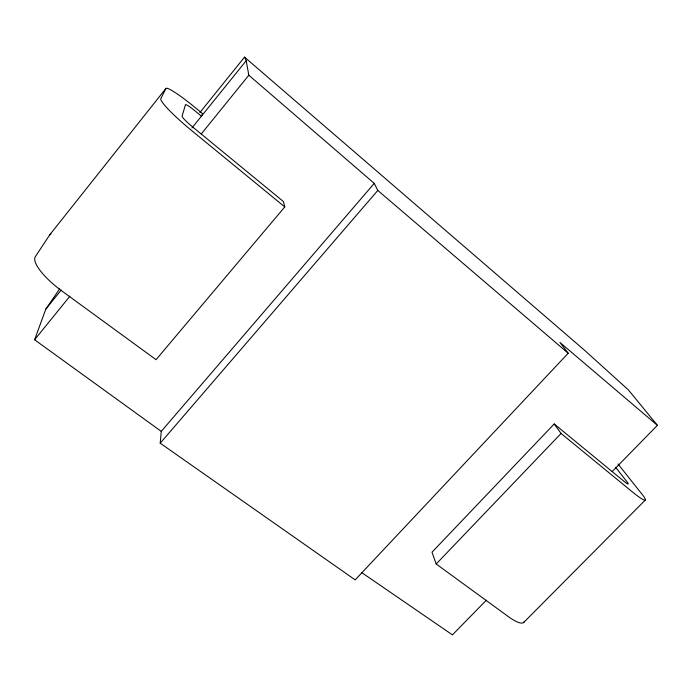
<?xml version="1.0" encoding="UTF-8"?>
<svg xmlns="http://www.w3.org/2000/svg" width="692" height="692" viewBox="0 0 692 692"><rect width="100%" height="100%" fill="white"/><g stroke="black" fill="none" stroke-linecap="round" stroke-linejoin="round"><path stroke-width="1.04" d="M612.186 471.555L657.4 425.329L559.94 342.445L568.201 353.24L355.169 579.879L160.207 443.191L161.271 431.375L374.242 183.371L248.826 75.22L246.196 60.697L244.535 57.125L199.858 112.58M161.271 431.375L34.6 339.772L45.802 309.151L59.659 288.884M165.846 88.541L160.812 98.662A40.854 4.887 39.9 0 0 191.476 130.433L284.775 206.925L156.055 359.676L61.908 291.012A39.418 11.548 37.2 0 1 35.327 256.663L49.712 234.882L165.846 88.541A37.723 4.152 40 0 1 196.078 108.315L202.566 113.704L201.424 116.195L195.464 111.256A12.568 1.384 40 0 0 185.447 104.751L182.108 116.178A13.606 1.626 39.9 0 0 192.264 126.653L283.417 201.536L284.775 206.925M45.802 309.151L61.233 290.017M191.926 127.977L246.196 60.697M34.6 339.772L69.961 296.107M201.225 134.006L248.826 75.22M160.207 443.191L377.806 190.438L374.242 183.371M615.569 467.264L627.307 482.22A11.582 1.168 43.1 0 1 623.708 481.07L554.188 423.962L432.007 552.207L436.194 563.997L508.239 616.537A33.718 8.373 45.5 0 0 524.372 621.381M436.194 563.997L561.074 433.46L554.188 423.962M486.346 600.206L452.438 634.875L361.951 572.751M523.645 622.523L645.212 500.126M561.074 433.46L631.805 491.45A34.764 3.503 43.1 0 0 642.219 494.477L618.017 464.029M377.806 190.438L568.201 353.24M244.535 57.125L585.337 350.948L628.414 389.925L657.4 425.329M49.712 234.882A36.494 9.861 37.5 0 1 50.94 233.861"/></g></svg>
